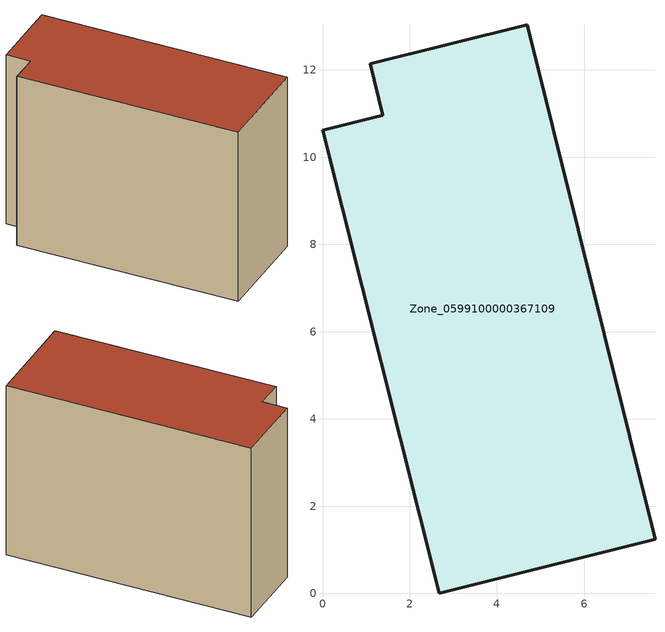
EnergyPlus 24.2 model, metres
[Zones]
Zone_0599100000367109
 floor ground (C_G): 1.09,12.15 4.69,13.04 7.62,1.24 2.67,0 0,10.61 1.39,10.96 z0
 wall outside (C_F): 2.67,0 7.62,1.24 4.69,13.04 1.09,12.15 1.39,10.96 0,10.61 2.67,0 z0:8.94
 roof outside (C_R): 4.69,13.04 1.09,12.15 1.39,10.96 0,10.61 2.67,0 7.62,1.24 z8.94
[BUILDING]
Pand.0599100000367109: North Axis=0; Terrain=City; Loads Convergence Tolerance Value=0.04; Temperature Convergence Tolerance Value=0.4; Solar Distribution=FullExterior; Maximum Number of Warmup Days=25; Minimum Number of Warmup Days=1
[Site:Location]
Rotterdam.The.Hague.AP_ZH_NLD Design_Conditions: Latitude=51.96; Longitude=4.45; Time Zone=1; Elevation=-4.5
[SITE:GROUNDTEMPERATURE:BUILDINGSURFACE]
18, 18, 18, 18, 18, 18, 18, 18, 18, 18, 18, 18
[MATERIAL] Thermal Absorptance=0.9; Solar Absorptance=0.7; Visible Absorptance=0.7
Name | Roughness | Thickness | Conductivity | Density | Specific Heat
G.TI.1992-2005 | MediumSmooth | 0.15 | 0.06 | 540 | 1210
F.TI.1992-2005 | Rough | 0.3 | 0.12 | 1920 | 840
R.TI.1992-2005 | MediumRough | 0.2 | 0.08 | 1500 | 1000
[CONSTRUCTION]
C_G: G.TI.1992-2005
C_F: F.TI.1992-2005
C_R: R.TI.1992-2005
[ZONE]
Zone_0599100000367109: Type=1; Multiplier=1; Ceiling Height=Autocalculate; Volume=Autocalculate; Floor Area=autocalculate; Part of Total Floor Area=Yes
[ZONEINFILTRATION:DESIGNFLOWRATE]
Infil_Zone_0599100000367109: Zone or ZoneList or Space or SpaceList=Zone_0599100000367109; Schedule=AlwaysOn; Design Flow Rate Calculation Method=Flow/Area; Flow Rate per Floor Area=0.0015; Constant Term Coefficient=1; Temperature Term Coefficient=0; Velocity Term Coefficient=0; Velocity Squared Term Coefficient=0
[HVACTEMPLATE:ZONE:IDEALLOADSAIRSYSTEM]
Zone_0599100000367109: Maximum Heating Supply Air Temperature=50; Minimum Cooling Supply Air Temperature=13; Maximum Heating Supply Air Humidity Ratio=0.0156; Minimum Cooling Supply Air Humidity Ratio=0.0077; Heating Limit=NoLimit; Cooling Limit=NoLimit; Dehumidification Control Type=ConstantSensibleHeatRatio; Cooling Sensible Heat Ratio=0.7; Dehumidification Setpoint=60; Humidification Control Type=None; Humidification Setpoint=30; Outdoor Air Method=None; Outdoor Air Flow Rate per Person=0.00944; Outdoor Air Flow Rate per Zone Floor Area=0; Outdoor Air Flow Rate per Zone=0; Demand Controlled Ventilation Type=None; Outdoor Air Economizer Type=NoEconomizer; Heat Recovery Type=None; Sensible Heat Recovery Effectiveness=0.7; Latent Heat Recovery Effectiveness=0.65
[ZONECONTROL:THERMOSTAT]
ThermostatControl_Zone_0599100000367109: Zone or ZoneList=Zone_0599100000367109; Control Type Schedule=DualSetpointControlType; Control 1=Thermostat_Zone_0599100000367109; Temperature Difference Between Cutout And Setpoint=0
[THERMOSTATSETPOINT:DUALSETPOINT]
Thermostat_Zone_0599100000367109: Heating Setpoint Temperature Schedule=HeatingSetpoint_Zone_0599100000367109; Cooling Setpoint Temperature Schedule=CoolingSetpoint_Zone_0599100000367109
[SCHEDULE:COMPACT]
HeatingSetpoint_Zone_0599100000367109: Through: 12/31, For: AllDays, Until: 24:00, 21
CoolingSetpoint_Zone_0599100000367109: Through: 12/31, For: AllDays, Until: 24:00, 24
DualSetpointControlType: Through: 12/31, For: AllDays, Until: 24:00, 4
AlwaysOn: Through: 12/31, For: AllDays, Until: 24:00, 1
